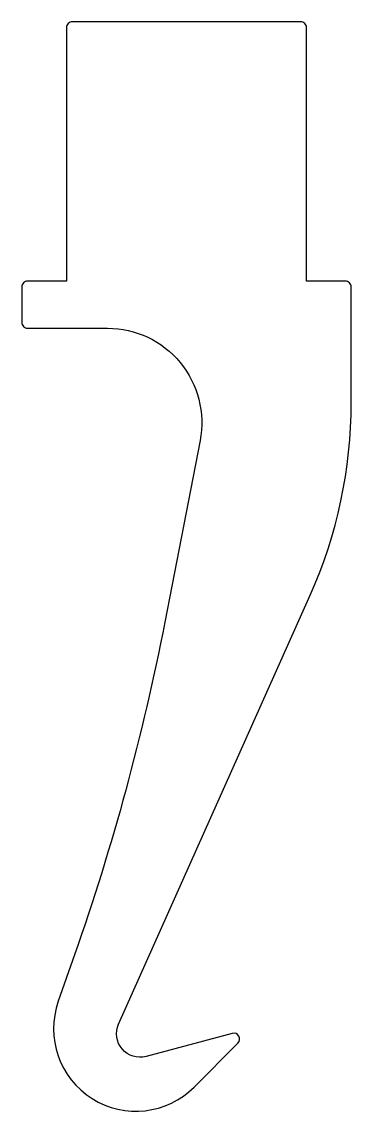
# Model space of a CAD drawing. Extents: x 674.9 to 688.9, y 618.5 to 664.7.
import ezdxf

# ---------------------------------------------------------------- set-up
doc = ezdxf.new("R2010")
doc.units = 0
doc.layers.get('0').update_dxf_attribs({"linetype": 'CONTINUOUS'})

msp = doc.modelspace()

# ---------------------------------------------------------------- linework, layer by layer
at = {"color": 7}
msp.add_lwpolyline([(675.138, 651.7), (678.536, 651.7, -0.471631), (682.462, 646.937), (680.964, 639.231, -0.036598), (677.133, 625.123), (676.438, 623.148, 0.798094), (682.215, 619.511), (684.075, 621.371, 0.767347), (683.833, 621.789), (680.174, 620.809, -0.631608), (679.002, 622.183), (687.144, 640.382, 0.105562), (688.888, 648.55), (688.888, 653.45, 0.414214), (688.638, 653.7), (686.988, 653.7), (686.988, 664.45, 0.414214), (686.738, 664.7), (677.038, 664.7, 0.414214), (676.788, 664.45), (676.788, 653.7), (675.138, 653.7, 0.414214), (674.888, 653.45), (674.888, 651.95, 0.414214)], format="xyb", close=True, dxfattribs=at)

doc.saveas('drawing.dxf')
